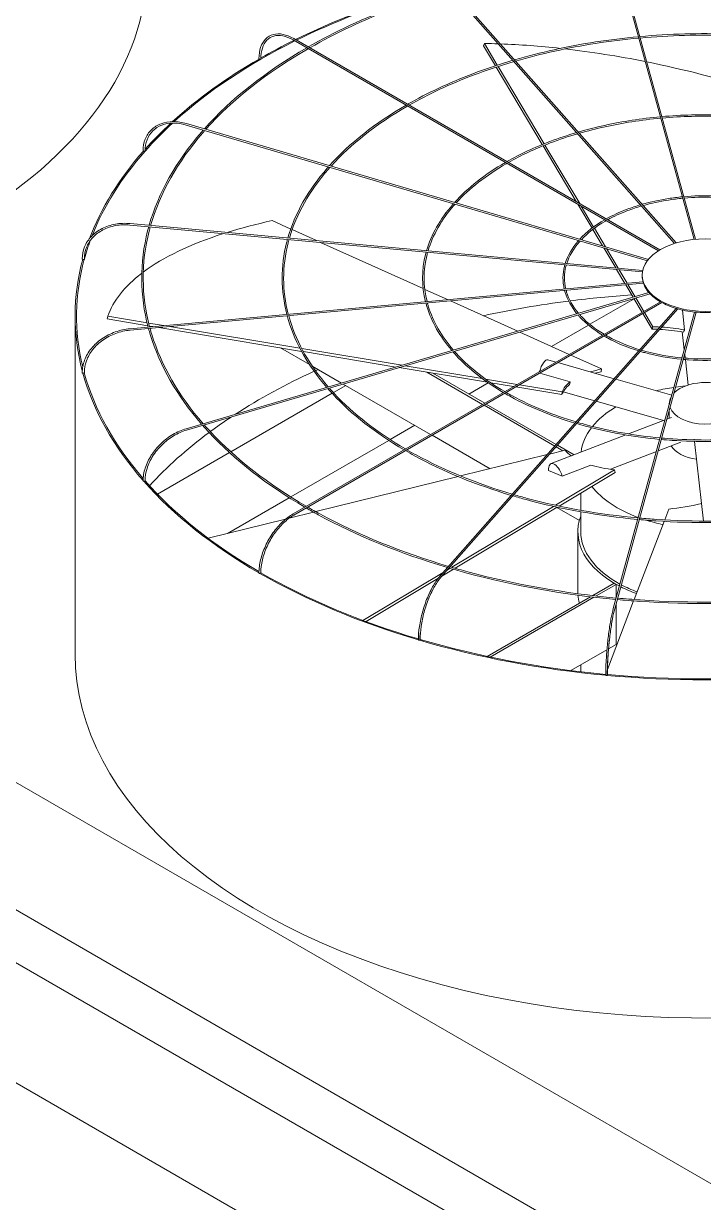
# Model space of a CAD drawing. Header units: millimetres. Extents: x -312439 to 477422, y -331570 to 212570.
# Drawn here: x 397175.6 to 397458.5, y 105008.1 to 105498.6 of the extents above; entities that cross this region are included whole.
import ezdxf

# ---------------------------------------------------------------- set-up
doc = ezdxf.new("R2010")
doc.units = ezdxf.units.MM

msp = doc.modelspace()

# ---------------------------------------------------------------- linework, layer by layer
at = {"color": 3, "linetype": 'Continuous', "lineweight": 0, "extrusion": (0, 0.816497, 0.57735)}
for p, q in [((393903.994, 106994.843), (397967.064, 104649.029)), ((398032.024, 104686.534), (396005.398, 105856.607)), ((397986.119, 104660.03), (395959.493, 105830.103)), ((397923.757, 104624.026), (395940.438, 105769.096)), ((397197.06, 105236.192), (397197.06, 105376.932))]:
    msp.add_line(p, q, dxfattribs=at)
at = {"color": 0, "linetype": 'Continuous', "lineweight": 0, "extrusion": (0, 0.816497, 0.57735)}
for p, q in [((397454.583, 105408.792), (397420.99, 105531.247)), ((397455.202, 105408.852), (397421.581, 105531.409)), ((397348.982, 105517.605), (397446.482, 105407.127)), ((397447.123, 105407.326), (397349.442, 105518.01)), ((397287.749, 105491.825), (397439.782, 105404.049)), ((397440.373, 105404.415), (397288.056, 105492.355)), ((397366.982, 105489.382), (397367.352, 105490.349)), ((397371.945, 105481.042), (397366.982, 105489.382)), ((397367.352, 105490.349), (397372.736, 105481.301)), ((397391.445, 105448.267), (397372.265, 105480.503)), ((397373.057, 105480.762), (397392.208, 105448.575)), ((397435.203, 105399.938), (397243.272, 105456.399)), ((397435.612, 105400.456), (397243.445, 105456.987)), ((397405.587, 105424.498), (397391.762, 105447.735)), ((397392.525, 105448.042), (397407.028, 105423.667)), ((397412.153, 105413.464), (397406.228, 105423.421)), ((397407.669, 105422.59), (397412.808, 105413.952)), ((397286.793, 105413.102), (397279.035, 105416.593)), ((397433.153, 105395.277), (397219.913, 105414.777)), ((397433.267, 105395.882), (397219.968, 105415.386)), ((397297.461, 105408.3), (397287.353, 105412.849)), ((397416.557, 105406.062), (397412.468, 105412.934)), ((397413.122, 105413.424), (397417.703, 105405.725)), ((397341.89, 105388.304), (397299.175, 105407.528)), ((397422.001, 105396.912), (397417.018, 105405.288)), ((397418.164, 105404.951), (397423.001, 105396.82)), ((397425.838, 105390.464), (397422.388, 105396.261)), ((397423.388, 105396.17), (397426.735, 105390.546)), ((397219.913, 105371.633), (397433.354, 105391.151)), ((397433.051, 105393.443), (397433.051, 105393.943)), ((397433.535, 105390.553), (397219.968, 105371.023)), ((397243.272, 105330.01), (397435.842, 105386.659)), ((397436.301, 105386.156), (397243.445, 105329.423)), ((397352.078, 105383.719), (397342.541, 105388.011)), ((397429.254, 105384.722), (397426.185, 105389.88)), ((397427.082, 105389.962), (397430.059, 105384.958)), ((397287.749, 105294.585), (397440.603, 105382.835)), ((397441.223, 105382.485), (397288.056, 105294.054)), ((397381.236, 105370.596), (397353.213, 105383.208)), ((397411.2, 105373.465), (397429.623, 105384.102)), ((397432.992, 105378.44), (397429.578, 105384.178)), ((397430.382, 105384.415), (397433.696, 105378.847)), ((397210.465, 105375.674), (397210.629, 105376.82)), ((397210.629, 105376.82), (397227.016, 105374.091)), ((397447.159, 105380.05), (397348.982, 105268.805)), ((397447.81, 105379.862), (397349.442, 105268.399)), ((397420.99, 105255.163), (397454.844, 105378.568)), ((397455.464, 105378.512), (397421.581, 105255.001)), ((397437.136, 105371.475), (397433.305, 105377.914)), ((397434.009, 105378.32), (397437.506, 105372.442)), ((397450.659, 105371.167), (397449.746, 105379.376)), ((397227.32, 105372.868), (397210.465, 105375.674)), ((397227.673, 105373.982), (397234.028, 105372.924)), ((397229.482, 105372.508), (397227.98, 105372.758)), ((397291.298, 105362.217), (397231.866, 105372.111)), ((397236.412, 105372.527), (397290.616, 105363.503)), ((397395.281, 105364.274), (397410.634, 105373.139)), ((397437.136, 105371.475), (397437.506, 105372.442)), ((397402.684, 105360.942), (397382.094, 105370.21)), ((397449.716, 105370.296), (397450.54, 105362.879)), ((397294.561, 105356.754), (397282.588, 105363.667)), ((397291.372, 105363.377), (397333.088, 105356.432)), ((397330.542, 105355.683), (397292.066, 105362.089)), ((397393.806, 105358.704), (397397.152, 105357.748)), ((397397.971, 105357.514), (397421.371, 105350.829)), ((397416.157, 105354.879), (397403.373, 105360.633)), ((397450.723, 105361.232), (397450.928, 105359.391)), ((397450.997, 105358.771), (397452.172, 105348.205)), ((397307.935, 105349.033), (397295.753, 105356.066)), ((397368.622, 105349.343), (397331.928, 105355.452)), ((397334.473, 105356.201), (397366.503, 105350.869)), ((397343.443, 105353.535), (397366.649, 105340.137)), ((397367.515, 105340.637), (397345.878, 105353.13)), ((397390.402, 105353.144), (397403.025, 105349.538)), ((397415.992, 105353.734), (397416.157, 105354.879)), ((397304.526, 105345.061), (397309.67, 105348.031)), ((397344.996, 105327.636), (397308.668, 105348.61)), ((397360.928, 105344.441), (397368.984, 105349.091)), ((397367.846, 105350.645), (397381.043, 105348.448)), ((397379.467, 105347.538), (397370.045, 105349.106)), ((397399.578, 105344.189), (397380.417, 105347.379)), ((397381.994, 105348.289), (397399.742, 105345.335)), ((397422.023, 105350.643), (397445.355, 105343.977)), ((397261.852, 105320.423), (397303.982, 105344.747)), ((397399.578, 105344.189), (397399.742, 105345.335)), ((397400.143, 105345.396), (397413.267, 105341.647)), ((397367.261, 105339.784), (397396.649, 105322.817)), ((397397.234, 105323.479), (397368.128, 105340.284)), ((397413.92, 105341.46), (397441.874, 105333.474)), ((397444.31, 105340.596), (397444.31, 105340.167)), ((397444.31, 105337.852), (397444.31, 105334.411)), ((397427.316, 105327.874), (397442.544, 105333.732)), ((397443.254, 105334.005), (397445.199, 105334.753)), ((397328.153, 105325.518), (397338.408, 105331.439)), ((397369.71, 105313.367), (397345.608, 105327.282)), ((397395.092, 105315.479), (397426.189, 105327.44)), ((397286.797, 105301.641), (397327.558, 105325.174)), ((397397.19, 105322.504), (397400.066, 105320.844)), ((397404.694, 105319.172), (397397.775, 105323.167)), ((397439.622, 105320.763), (397449.168, 105324.435)), ((397454.711, 105325.371), (397454.684, 105325.614)), ((397457.659, 105298.857), (397454.779, 105324.757)), ((397231.342, 105302.808), (397261.295, 105320.102)), ((397393.476, 105319.221), (397357.459, 105310.349)), ((397400.999, 105321.074), (397394.52, 105319.478)), ((397402.701, 105319.323), (397403.654, 105318.772)), ((397419.795, 105313.136), (397438.912, 105320.49)), ((397394.022, 105312.586), (397399.718, 105310.317)), ((397396.93, 105298.179), (397421.521, 105312.899)), ((397399.718, 105310.317), (397411.651, 105314.907)), ((397421.727, 105311.767), (397421.521, 105312.899)), ((397356.455, 105310.102), (397297.186, 105295.503)), ((397421.727, 105311.767), (397398.47, 105297.846)), ((397407.485, 105296.086), (397407.485, 105303.243)), ((397260.524, 105286.472), (397286.198, 105301.295)), ((397457.659, 105298.857), (397458.467, 105291.591)), ((397296.313, 105295.288), (397286.12, 105292.777)), ((397353.787, 105272.355), (397396.164, 105297.72)), ((397397.699, 105297.385), (397355.201, 105271.946)), ((397406.9, 105291.895), (397397.548, 105297.295)), ((397407.485, 105287.154), (397407.485, 105295.464)), ((397444.128, 105296.593), (397442.389, 105292.055)), ((397284.673, 105292.421), (397252.413, 105284.474)), ((397442.159, 105291.454), (397429.704, 105258.946)), ((397406.26, 105262.151), (397406.26, 105287.154)), ((397316.843, 105250.241), (397350.244, 105270.234)), ((397354.481, 105271.516), (397349.629, 105268.611)), ((397351.976, 105271.271), (397353.071, 105271.926)), ((397348.055, 105267.669), (397318.136, 105249.76)), ((397421.361, 105265.758), (397412.419, 105260.595)), ((397413.861, 105260.428), (397422.227, 105265.258)), ((397422.227, 105265.258), (397421.361, 105265.758)), ((397422.227, 105265.258), (397422.227, 105259.669)), ((397411.533, 105260.084), (397368.547, 105235.266)), ((397369.814, 105234.998), (397412.971, 105259.914)), ((397429.475, 105258.349), (397418.553, 105229.842)), ((397422.227, 105257.354), (397422.227, 105240.255)), ((397422.227, 105240.255), (397419.023, 105238.405)), ((397418.358, 105238.021), (397403.388, 105229.378)), ((397407.485, 105230.757), (397407.485, 105231.744)), ((397417.875, 105228.072), (397417.772, 105227.804))]:
    msp.add_line(p, q, dxfattribs=at)
at = {"color": 3, "linetype": 'Continuous', "lineweight": 0}
for centre, start_param, end_param in [((396964.589, 105521.805), 2.3561945, 3.1415927), ((397459.285, 105236.192), 0, 2.3561945)]:
    msp.add_ellipse(centre, major_axis=(-262.225, 0), ratio=0.5773503, start_param=start_param, end_param=end_param, dxfattribs=at)
at = {"color": 0, "linetype": 'Continuous', "lineweight": 0}
for centre, major_axis, ratio, start_param, end_param in [((397459.285, 105376.932), (-262.225, 0), 0.5773503, 5.1849758, 5.420347), ((397459.285, 105376.932), (-261.613, 0), 0.5773503, 5.183912, 5.4201653), ((397459.285, 105376.932), (-261.613, 0), 0.5773503, 5.4234857, 5.718128), ((397459.285, 105376.932), (-262.225, 0), 0.5773503, 5.4236595, 5.4949761), ((397459.656, 105335.216), (-236.033, 90.421), 0.5343599, 5.2814302, 5.3074736), ((397459.656, 105335.216), (-236.033, 90.421), 0.5343599, 5.1688261, 5.2776752), ((397459.656, 105335.216), (-236.033, 90.421), 0.5343599, 5.0198116, 5.1604272), ((397459.285, 105376.932), (-262.225, 0), 0.5773503, 5.4989549, 5.7196003), ((397273.864, 105483.985), (0.306, 0), 0.5773503, 3.1415927, 4.450555), ((397274.081, 105483.86), (0.306, 0.004), 0.5683066, 3.9193388, 5.4901351), ((397274.081, 105483.86), (0.306, 0.004), 0.5683066, 5.4901351, 6.2831853), ((397459.656, 105335.216), (-236.033, 90.421), 0.5343599, 4.8289255, 5.0170065), ((397459.285, 105376.932), (-261.613, 0), 0.5773503, 5.7230202, 5.8115447), ((397459.285, 105376.932), (-262.225, 0), 0.5773503, 5.7247725, 5.8068149), ((397459.285, 105376.932), (-262.225, 0), 0.5773503, 5.8129334, 6.0685314), ((397459.285, 105376.932), (-261.613, 0), 0.5773503, 5.8119417, 6.0598961), ((397225.669, 105445.687), (0.306, 0), 0.5773503, 3.1415927, 4.7647143), ((397225.942, 105445.607), (0.306, 0.005), 0.5715189, 4.2314546, 5.8022509), ((397225.942, 105445.607), (0.306, 0.005), 0.5715189, 5.8022509, 6.2831853), ((397459.45, 105335.394), (-250.189, 35.961), 0.3284711, 5.5638228, 5.6785471), ((397459.45, 105335.394), (-250.189, 35.961), 0.3284711, 5.6885713, 5.965771), ((397459.285, 105376.932), (-261.613, 0), 0.5773503, 6.0736106, 6.1250005), ((397459.285, 105376.932), (-262.225, 0), 0.5773503, 6.126925, 6.4343205), ((397459.285, 105376.932), (-261.613, 0), 0.5773503, 6.1262297, 6.4235661), ((397200.331, 105400.664), (0.306, 0), 0.5773503, 3.1415927, 5.0788735), ((397200.634, 105400.637), (0.306, 0.006), 0.5752952, 4.5444916, 6.1152879), ((397200.634, 105400.637), (0.306, 0.006), 0.5752952, 6.1152879, 6.2831853), ((397459.45, 105335.394), (-250.189, 35.961), 0.3284711, 5.9728515, 6.2156373), ((397459.177, 105393.443), (-26.126, 0), 0.5773503, 0, 0.1535113), ((397459.177, 105393.443), (-26.126, 0), 0.5773503, 0.160648, 0.4676706), ((397459.177, 105393.443), (-26.126, 0), 0.5773503, 0.4748072, 0.7818298), ((397459.285, 105235.692), (-261.613, 0), 0.5773503, 4.9315023, 5.0730373), ((397459.285, 105235.692), (-261.613, 0), 0.5773503, 4.8296672, 4.9289778), ((397459.177, 105393.443), (-26.126, 0), 0.5773503, 0.7889665, 1.0959891), ((397459.177, 105393.443), (-26.126, 0), 0.5773503, 1.1031258, 1.4101484), ((397459.177, 105393.443), (-26.126, 0), 0.5773503, 1.417285, 1.7243076), ((397459.285, 105334.249), (-56.639, 21.698), 0.5343599, 5.2632147, 5.3074736), ((397459.656, 105335.216), (56.639, -21.698), 0.5343599, 2.113134, 2.1658809), ((397459.656, 105335.216), (56.639, -21.698), 0.5343599, 1.92896, 2.0989228), ((397459.285, 105334.249), (-56.639, 21.698), 0.5343599, 5.0728277, 5.2488944), ((397392.287, 105353.389), (1.518, 5.315), 0.3621096, 0, 1.5955332), ((397200.331, 105353.325), (0.306, 0), 0.5773503, 3.1415927, 5.3930328), ((397459.285, 105376.932), (-262.225, 0), 0.5773503, 0.15775, 0.4689102), ((397200.634, 105353.353), (0.306, 0.006), 0.5792658, 4.8585762, 6.2831853), ((397459.285, 105376.932), (-261.613, 0), 0.5773503, 0.1573017, 0.4645126), ((397459.285, 105235.692), (-261.613, 0), 0.5773503, 5.3840325, 5.5566031), ((397459.285, 105235.692), (-261.613, 0), 0.5773503, 5.3759613, 5.381266), ((397459.45, 105335.394), (-60.036, 8.629), 0.3284711, 5.5638228, 5.6832782), ((397459.285, 105334.249), (-60.036, 8.629), 0.3284711, 5.5638228, 5.6281345), ((397459.285, 105334.249), (-60.036, 8.629), 0.3284711, 5.9809914, 6.2156373), ((397459.45, 105335.394), (-60.036, 8.629), 0.3284711, 5.9787164, 6.2156373), ((397459.285, 105318.284), (-51.8, 0), 0.5773503, 4.9668384, 5.1151413), ((397459.285, 105318.284), (-51.8, 0), 0.5773503, 4.8725497, 4.9536635), ((397459.285, 105340.596), (-14.976, 0), 0.5773503, 3.6916997, 5.4977871), ((397459.285, 105340.596), (-14.976, 0), 0.5773503, 5.9253681, 6.3268432), ((397459.285, 105340.596), (-14.976, 0), 0.5773503, 5.4977871, 5.7722245), ((397459.285, 105318.284), (-51.8, 0), 0.5773503, 5.5125312, 5.8454489), ((397459.285, 105340.596), (-14.976, 0), 0.5773503, 0.1968015, 2.9056449), ((397459.285, 105235.692), (-261.613, 0), 0.5773503, 5.5668053, 5.6187776), ((397459.285, 105235.692), (-261.613, 0), 0.5773503, 5.6218563, 5.7966666), ((397459.285, 105318.284), (-51.8, 0), 0.5773503, 5.864801, 6.2160224), ((397459.285, 105325.689), (-14.976, 0), 0.5773503, 0.3310244, 1.3226651), ((397459.08, 105335.38), (-59.674, -10.853), 0.3443205, 0.1772511, 0.3142745), ((397397.076, 105310.32), (-1.984, 5.159), 0.4527097, 4.5393785, 7.2340672), ((397459.08, 105335.38), (-59.674, -10.853), 0.3443205, 0.5921448, 0.8290657), ((397225.669, 105308.303), (0.306, 0), 0.5773503, 3.1415927, 5.7071921), ((397459.285, 105376.932), (-262.225, 0), 0.5773503, 0.4717795, 0.7837457), ((397225.942, 105308.383), (0.306, 0.005), 0.5830421, 5.1737369, 6.2831853), ((397459.285, 105376.932), (-261.613, 0), 0.5773503, 0.4715588, 0.781436), ((397459.285, 105318.284), (-51.8, 0), 0.5773503, 0.4237953, 1.0021877), ((397458.915, 105335.188), (-56.425, -22.248), 0.5660586, 1.0925617, 1.3294826), ((397459.285, 105287.154), (-53.025, 0), 0.5773503, 6.0678252, 7.1147249), ((397459.285, 105318.284), (-51.8, 0), 0.5773503, 1.0153625, 1.0203014), ((397459.285, 105318.284), (-51.8, 0), 0.5773503, 1.0757224, 1.2236785), ((397459.285, 105287.154), (-51.8, 0), 0.5773503, 0, 0.8158921), ((397273.864, 105270.004), (0.306, 0), 0.5773503, 3.1415927, 6.0213513), ((397459.285, 105376.932), (-262.225, 0), 0.5773503, 0.7858257, 1.0981183), ((397274.081, 105270.129), (0.306, 0.004), 0.5862544, 5.4898935, 6.2831853), ((397459.285, 105376.932), (-261.613, 0), 0.5773503, 0.7858227, 1.096892), ((397459.285, 105287.154), (-53.025, 0), 0.5773503, 0.8456372, 1.0001122), ((397459.285, 105287.154), (-51.8, 0), 0.5773503, 0.8304704, 0.9913861), ((397459.285, 105262.151), (-53.025, 0), 0.5773503, 0, 0.0255506), ((397459.285, 105262.151), (-53.025, 0), 0.5773503, 0.0459168, 0.1554998), ((397340.199, 105242.179), (-0.306, 0), 0.5773503, 0, 3.1415927), ((397459.285, 105376.932), (-262.225, 0), 0.5773503, 1.0998851, 1.4125333), ((397340.338, 105242.336), (-0.306, -0.003), 0.5885883, 2.6652649, 3.1415927), ((397459.285, 105376.932), (-261.613, 0), 0.5773503, 1.1000981, 1.4118355), ((397459.285, 105262.151), (-53.025, 0), 0.5773503, 0.7969487, 0.8037884), ((397459.285, 105230.757), (-51.8, 0), 0.5773503, 0, 0.0632109), ((397418.18, 105227.55), (-0.306, 0), 0.5773503, 0, 3.1415927), ((397459.285, 105376.932), (-262.225, 0), 0.5773503, 1.4139544, 1.727034), ((397418.228, 105227.725), (-0.306, -0.001), 0.5898153, 2.9827557, 3.1415927), ((397459.285, 105376.932), (-261.613, 0), 0.5773503, 1.41439, 1.726367)]:
    msp.add_ellipse(centre, major_axis=major_axis, ratio=ratio, start_param=start_param, end_param=end_param, dxfattribs=at)
msp.add_ellipse((397459.177, 105393.943), major_axis=(-26.126, 0), ratio=0.5773503, dxfattribs=at)
for points, knots in [([(397352.708, 105513.383), (397345.035, 105511.123), (397337.577, 105508.618), (397317.345, 105500.93), (397305.168, 105495.222), (397294.091, 105488.871)], [5.96956861, 5.96956861, 5.96956861, 5.96956861, 6.07987049, 6.07987049, 6.27966483, 6.27966483, 6.27966483, 6.27966483]), ([(397353.156, 105512.876), (397345.383, 105510.594), (397337.831, 105508.06), (397317.681, 105500.399), (397305.654, 105494.771), (397294.705, 105488.517)], [5.96825255, 5.96825255, 5.96825255, 5.96825255, 6.08012371, 6.08012371, 6.27780239, 6.27780239, 6.27780239, 6.27780239]), ([(397273.558, 105483.985), (397273.558, 105485.71), (397273.794, 105487.306), (397274.728, 105490.085), (397275.426, 105491.268), (397277.225, 105493.089), (397278.323, 105493.725), (397280.791, 105494.376), (397282.158, 105494.393), (397285.023, 105493.824), (397286.522, 105493.236), (397288.029, 105492.371), (397288.042, 105492.363), (397288.056, 105492.355)], [0, 0, 0, 0, 0.3141593, 0.3141593, 0.6283185, 0.6283185, 0.9411039, 0.9411039, 1.2538555, 1.2538555, 1.5680148, 1.5680148, 1.5707963, 1.5707963, 1.5707963, 1.5707963]), ([(397486.291, 105493.201), (397480.708, 105493.704), (397475.082, 105494.052), (397456.964, 105494.663), (397444.411, 105494.314), (397432.063, 105493.201)], [5.34296141, 5.34296141, 5.34296141, 5.34296141, 5.43938168, 5.43938168, 5.65261288, 5.65261288, 5.65261288, 5.65261288]), ([(397486.127, 105492.601), (397480.52, 105493.104), (397474.87, 105493.45), (397456.862, 105494.045), (397444.444, 105493.697), (397432.227, 105492.601)], [5.34359392, 5.34359392, 5.34359392, 5.34359392, 5.44060854, 5.44060854, 5.65198037, 5.65198037, 5.65198037, 5.65198037]), ([(397287.749, 105491.825), (397286.312, 105492.655), (397284.88, 105493.216), (397282.181, 105493.751), (397280.914, 105493.726), (397278.663, 105493.112), (397277.676, 105492.525), (397276.053, 105490.831), (397275.418, 105489.723), (397274.573, 105487.075), (397274.364, 105485.538), (397274.387, 105483.864)], [4.712389, 4.712389, 4.712389, 4.712389, 5.029657, 5.029657, 5.3469251, 5.3469251, 5.6641931, 5.6641931, 5.9814611, 5.9814611, 6.2987292, 6.2987292, 6.2987292, 6.2987292]), ([(397431.443, 105493.144), (397425.458, 105492.592), (397419.522, 105491.862), (397402.006, 105489.152), (397390.667, 105486.652), (397379.89, 105483.509)], [5.65618024, 5.65618024, 5.65618024, 5.65618024, 5.75959703, 5.75959703, 5.96555925, 5.96555925, 5.96555925, 5.96555925]), ([(397431.608, 105492.545), (397425.552, 105491.988), (397419.547, 105491.249), (397402.137, 105488.547), (397390.964, 105486.087), (397380.338, 105483.001)], [5.6555551, 5.6555551, 5.6555551, 5.6555551, 5.760393, 5.760393, 5.9637948, 5.9637948, 5.9637948, 5.9637948]), ([(397379.241, 105483.319), (397373.491, 105481.624), (397367.902, 105479.746), (397352.781, 105474.001), (397343.69, 105469.746), (397335.414, 105465.013)], [5.96969757, 5.96969757, 5.96969757, 5.96969757, 6.07982614, 6.07982614, 6.27841616, 6.27841616, 6.27841616, 6.27841616]), ([(397379.689, 105482.812), (397373.838, 105481.095), (397368.155, 105479.189), (397353.116, 105473.471), (397344.177, 105469.295), (397336.029, 105464.658)], [5.96794353, 5.96794353, 5.96794353, 5.96794353, 6.08016355, 6.08016355, 6.27592849, 6.27592849, 6.27592849, 6.27592849]), ([(397440.583, 105459.828), (397436.62, 105459.461), (397432.689, 105458.976), (397421.083, 105457.182), (397413.565, 105455.529), (397406.415, 105453.453)], [5.65683386, 5.65683386, 5.65683386, 5.65683386, 5.75939254, 5.75939254, 5.96383461, 5.96383461, 5.96383461, 5.96383461]), ([(397477.152, 105459.884), (397473.478, 105460.213), (397469.778, 105460.44), (397457.768, 105460.848), (397449.418, 105460.619), (397441.203, 105459.884)], [5.34408303, 5.34408303, 5.34408303, 5.34408303, 5.43906993, 5.43906993, 5.65149126, 5.65149126, 5.65149126, 5.65149126]), ([(397476.987, 105459.284), (397473.29, 105459.612), (397469.566, 105459.839), (397457.665, 105460.23), (397449.451, 105460.002), (397441.367, 105459.284)], [5.34503474, 5.34503474, 5.34503474, 5.34503474, 5.44090812, 5.44090812, 5.65053954, 5.65053954, 5.65053954, 5.65053954]), ([(397225.363, 105445.687), (397225.363, 105447.419), (397225.662, 105449.069), (397226.838, 105452.039), (397227.714, 105453.358), (397229.955, 105455.525), (397231.319, 105456.372), (397234.39, 105457.514), (397236.097, 105457.808), (397239.685, 105457.821), (397241.567, 105457.54), (397243.445, 105456.987)], [4.712389, 4.712389, 4.712389, 4.712389, 5.0265482, 5.0265482, 5.3407075, 5.3407075, 5.6548668, 5.6548668, 5.969026, 5.969026, 6.2831853, 6.2831853, 6.2831853, 6.2831853]), ([(397243.272, 105456.399), (397241.456, 105456.934), (397239.644, 105457.2), (397236.209, 105457.177), (397234.588, 105456.888), (397231.695, 105455.787), (397230.425, 105454.978), (397228.35, 105452.919), (397227.546, 105451.671), (397226.481, 105448.847), (397226.22, 105447.273), (397226.248, 105445.612)], [0, 0, 0, 0, 0.317268, 0.317268, 0.6345361, 0.6345361, 0.9518041, 0.9518041, 1.2690722, 1.2690722, 1.5863402, 1.5863402, 1.5863402, 1.5863402]), ([(397440.747, 105459.228), (397436.714, 105458.856), (397432.715, 105458.363), (397421.214, 105456.577), (397413.862, 105454.964), (397406.863, 105452.945)], [5.65589869, 5.65589869, 5.65589869, 5.65589869, 5.76058509, 5.76058509, 5.96118261, 5.96118261, 5.96118261, 5.96118261]), ([(397250.413, 105454.299), (397250.188, 105454.044), (397249.964, 105453.788), (397239.124, 105441.319), (397231.726, 105428.164), (397227.891, 105414.662)], [0.31387846, 0.31387846, 0.31387846, 0.31387846, 0.32022171, 0.32022171, 0.6228537, 0.6228537, 0.6228537, 0.6228537]), ([(397251.062, 105454.108), (397250.789, 105453.8), (397250.518, 105453.492), (397239.687, 105441.046), (397232.333, 105427.991), (397228.511, 105414.605)], [0.31209175, 0.31209175, 0.31209175, 0.31209175, 0.31977769, 0.31977769, 0.62202139, 0.62202139, 0.62202139, 0.62202139]), ([(397405.766, 105453.263), (397401.941, 105452.135), (397398.223, 105450.886), (397388.213, 105447.083), (397382.206, 105444.278), (397376.728, 105441.16)], [5.97003164, 5.97003164, 5.97003164, 5.97003164, 6.07973571, 6.07973571, 6.27604568, 6.27604568, 6.27604568, 6.27604568]), ([(397406.213, 105452.756), (397402.289, 105451.606), (397398.477, 105450.329), (397388.549, 105446.553), (397382.693, 105443.827), (397377.343, 105440.805)], [5.96740299, 5.96740299, 5.96740299, 5.96740299, 6.08024114, 6.08024114, 6.27230164, 6.27230164, 6.27230164, 6.27230164]), ([(397302.479, 105438.982), (397302.302, 105438.783), (397302.127, 105438.583), (397294.033, 105429.27), (397288.497, 105419.459), (397285.601, 105409.385)], [0.31368489, 0.31368489, 0.31368489, 0.31368489, 0.32029533, 0.32029533, 0.62093354, 0.62093354, 0.62093354, 0.62093354]), ([(397303.128, 105438.791), (397302.904, 105438.54), (397302.682, 105438.287), (397294.596, 105428.998), (397289.105, 105419.285), (397286.222, 105409.328)], [0.31130083, 0.31130083, 0.31130083, 0.31130083, 0.31970361, 0.31970361, 0.61980435, 0.61980435, 0.61980435, 0.61980435]), ([(397449.723, 105426.511), (397447.782, 105426.329), (397445.858, 105426.091), (397440.16, 105425.212), (397436.463, 105424.407), (397432.941, 105423.397)], [5.65878241, 5.65878241, 5.65878241, 5.65878241, 5.75876753, 5.75876753, 5.95869527, 5.95869527, 5.95869527, 5.95869527]), ([(397449.887, 105425.911), (397447.877, 105425.725), (397445.883, 105425.478), (397440.291, 105424.607), (397436.76, 105423.841), (397433.39, 105422.888)], [5.65692719, 5.65692719, 5.65692719, 5.65692719, 5.76114351, 5.76114351, 5.95335964, 5.95335964, 5.95335964, 5.95335964]), ([(397468.012, 105426.567), (397466.249, 105426.721), (397464.474, 105426.829), (397458.572, 105427.033), (397454.425, 105426.924), (397450.342, 105426.567)], [5.34742678, 5.34742678, 5.34742678, 5.34742678, 5.43812478, 5.43812478, 5.64814751, 5.64814751, 5.64814751, 5.64814751]), ([(397467.847, 105425.966), (397466.061, 105426.121), (397464.262, 105426.227), (397458.47, 105426.415), (397454.458, 105426.308), (397450.507, 105425.966)], [5.34934775, 5.34934775, 5.34934775, 5.34934775, 5.44178794, 5.44178794, 5.64622654, 5.64622654, 5.64622654, 5.64622654]), ([(397354.536, 105423.668), (397354.411, 105423.527), (397354.288, 105423.386), (397348.939, 105417.23), (397345.265, 105410.758), (397343.31, 105404.108)], [0.31344956, 0.31344956, 0.31344956, 0.31344956, 0.32044212, 0.32044212, 0.61727915, 0.61727915, 0.61727915, 0.61727915]), ([(397355.186, 105423.477), (397355.013, 105423.284), (397354.842, 105423.09), (397349.503, 105416.958), (397345.873, 105410.584), (397343.932, 105404.051)], [0.30986952, 0.30986952, 0.30986952, 0.30986952, 0.31955549, 0.31955549, 0.6155298, 0.6155298, 0.6155298, 0.6155298]), ([(397432.291, 105423.207), (397430.392, 105422.646), (397428.546, 105422.025), (397423.645, 105420.165), (397420.722, 105418.81), (397418.043, 105417.307)], [5.97102709, 5.97102709, 5.97102709, 5.97102709, 6.0794509, 6.0794509, 6.26898955, 6.26898955, 6.26898955, 6.26898955]), ([(397432.738, 105422.701), (397430.74, 105422.117), (397428.8, 105421.468), (397423.981, 105419.635), (397421.21, 105418.359), (397418.661, 105416.95)], [5.96578422, 5.96578422, 5.96578422, 5.96578422, 6.08045705, 6.08045705, 6.26142742, 6.26142742, 6.26142742, 6.26142742]), ([(397200.025, 105400.664), (397200.025, 105402.401), (397200.358, 105404.108), (397201.657, 105407.294), (397202.623, 105408.772), (397205.087, 105411.351), (397206.586, 105412.452), (397209.966, 105414.173), (397211.847, 105414.793), (397215.808, 105415.495), (397217.889, 105415.577), (397219.968, 105415.386)], [4.712389, 4.712389, 4.712389, 4.712389, 5.0265482, 5.0265482, 5.3407075, 5.3407075, 5.6548668, 5.6548668, 5.969026, 5.969026, 6.2831853, 6.2831853, 6.2831853, 6.2831853]), ([(397219.913, 105414.777), (397217.897, 105414.961), (397215.883, 105414.878), (397212.059, 105414.19), (397210.25, 105413.584), (397207.019, 105411.914), (397205.597, 105410.849), (397203.278, 105408.37), (397202.381, 105406.956), (397201.197, 105403.918), (397200.909, 105402.294), (397200.94, 105400.642)], [6.2831853, 6.2831853, 6.2831853, 6.2831853, 6.6004533, 6.6004533, 6.9177214, 6.9177214, 7.2349894, 7.2349894, 7.5522575, 7.5522575, 7.8695255, 7.8695255, 7.8695255, 7.8695255]), ([(397227.723, 105414.062), (397227.563, 105413.485), (397227.41, 105412.907), (397223.912, 105399.087), (397223.978, 105385.553), (397227.461, 105372.324)], [0.6273321, 0.6273321, 0.6273321, 0.6273321, 0.64026634, 0.64026634, 0.9362265, 0.9362265, 0.9362265, 0.9362265]), ([(397228.342, 105414.006), (397228.18, 105413.421), (397228.024, 105412.835), (397224.521, 105399.05), (397224.59, 105385.568), (397228.08, 105372.38)], [0.62653255, 0.62653255, 0.62653255, 0.62653255, 0.63973087, 0.63973087, 0.93697289, 0.93697289, 0.93697289, 0.93697289]), ([(397285.432, 105408.785), (397285.307, 105408.334), (397285.187, 105407.882), (397282.575, 105397.557), (397282.607, 105387.467), (397285.166, 105377.6)], [0.62689443, 0.62689443, 0.62689443, 0.62689443, 0.64035432, 0.64035432, 0.93404611, 0.93404611, 0.93404611, 0.93404611]), ([(397286.052, 105408.729), (397285.924, 105408.27), (397285.802, 105407.81), (397283.185, 105397.52), (397283.219, 105387.482), (397285.784, 105377.657)], [0.62582334, 0.62582334, 0.62582334, 0.62582334, 0.63964072, 0.63964072, 0.93502054, 0.93502054, 0.93502054, 0.93502054]), ([(397406.594, 105408.354), (397406.521, 105408.272), (397406.448, 105408.189), (397403.845, 105405.189), (397402.034, 105402.056), (397401.023, 105398.83)], [0.31275087, 0.31275087, 0.31275087, 0.31275087, 0.32087906, 0.32087906, 0.60646372, 0.60646372, 0.60646372, 0.60646372]), ([(397407.244, 105408.163), (397407.123, 105408.028), (397407.003, 105407.893), (397404.41, 105404.919), (397402.643, 105401.883), (397401.648, 105398.773)], [0.30556743, 0.30556743, 0.30556743, 0.30556743, 0.31911145, 0.31911145, 0.60263629, 0.60263629, 0.60263629, 0.60263629]), ([(397343.139, 105403.508), (397343.049, 105403.187), (397342.964, 105402.864), (397341.238, 105396.035), (397341.236, 105389.385), (397342.875, 105382.877)], [0.62618978, 0.62618978, 0.62618978, 0.62618978, 0.64052907, 0.64052907, 0.92987427, 0.92987427, 0.92987427, 0.92987427]), ([(397343.759, 105403.452), (397343.666, 105403.122), (397343.578, 105402.793), (397341.848, 105395.998), (397341.848, 105389.399), (397343.493, 105382.934)], [0.62457061, 0.62457061, 0.62457061, 0.62457061, 0.6394598, 0.6394598, 0.93127617, 0.93127617, 0.93127617, 0.93127617]), ([(397400.845, 105398.231), (397400.791, 105398.04), (397400.74, 105397.847), (397399.9, 105394.513), (397399.866, 105391.303), (397400.591, 105388.155)], [0.62410482, 0.62410482, 0.62410482, 0.62410482, 0.64104385, 0.64104385, 0.91753144, 0.91753144, 0.91753144, 0.91753144]), ([(397401.466, 105398.175), (397401.408, 105397.975), (397401.354, 105397.776), (397400.511, 105394.475), (397400.478, 105391.316), (397401.207, 105388.211)], [0.62079185, 0.62079185, 0.62079185, 0.62079185, 0.63891194, 0.63891194, 0.91997787, 0.91997787, 0.91997787, 0.91997787]), ([(397400.739, 105387.554), (397400.808, 105387.289), (397400.882, 105387.026), (397401.897, 105383.674), (397403.565, 105380.666), (397405.898, 105377.851)], [0.93516687, 0.93516687, 0.93516687, 0.93516687, 0.95843835, 0.95843835, 1.2316048, 1.2316048, 1.2316048, 1.2316048]), ([(397401.357, 105387.61), (397401.426, 105387.352), (397401.5, 105387.094), (397402.516, 105383.798), (397404.188, 105380.828), (397406.539, 105378.039)], [0.93813971, 0.93813971, 0.93813971, 0.93813971, 0.96156851, 0.96156851, 1.23828559, 1.23828559, 1.23828559, 1.23828559]), ([(397343.032, 105382.277), (397343.154, 105381.818), (397343.285, 105381.36), (397345.363, 105374.529), (397348.882, 105368.323), (397353.832, 105362.534)], [0.93878416, 0.93878416, 0.93878416, 0.93878416, 0.9592157, 0.9592157, 1.24402203, 1.24402203, 1.24402203, 1.24402203]), ([(397343.651, 105382.333), (397343.773, 105381.88), (397343.904, 105381.428), (397345.983, 105374.654), (397349.506, 105368.486), (397354.477, 105362.724)], [0.94031776, 0.94031776, 0.94031776, 0.94031776, 0.96078603, 0.96078603, 1.24747633, 1.24747633, 1.24747633, 1.24747633]), ([(397285.325, 105377), (397285.501, 105376.346), (397285.689, 105375.694), (397288.829, 105365.384), (397294.2, 105355.981), (397301.772, 105347.219)], [0.94000678, 0.94000678, 0.94000678, 0.94000678, 0.95947637, 0.95947637, 1.24820492, 1.24820492, 1.24820492, 1.24820492]), ([(397285.944, 105377.056), (397286.12, 105376.409), (397286.307, 105375.762), (397289.449, 105365.509), (397294.825, 105356.144), (397302.418, 105347.409)], [0.94103976, 0.94103976, 0.94103976, 0.94103976, 0.9605244, 0.9605244, 1.25053309, 1.25053309, 1.25053309, 1.25053309]), ([(397406.331, 105377.34), (397406.577, 105377.055), (397406.83, 105376.772), (397409.636, 105373.74), (397412.831, 105371.196), (397416.556, 105368.951)], [1.24820371, 1.24820371, 1.24820371, 1.24820371, 1.27608724, 1.27608724, 1.54927756, 1.54927756, 1.54927756, 1.54927756]), ([(397406.977, 105377.53), (397407.23, 105377.243), (397407.49, 105376.957), (397410.288, 105373.99), (397413.462, 105371.501), (397417.163, 105369.302)], [1.2552022, 1.2552022, 1.2552022, 1.2552022, 1.28394226, 1.28394226, 1.55644282, 1.55644282, 1.55644282, 1.55644282]), ([(397200.025, 105353.325), (397200.025, 105355.061), (397200.358, 105356.825), (397201.652, 105360.236), (397202.613, 105361.881), (397205.065, 105364.896), (397206.557, 105366.265), (397209.924, 105368.596), (397211.8, 105369.557), (397215.755, 105370.981), (397217.833, 105371.443), (397219.913, 105371.633)], [4.712389, 4.712389, 4.712389, 4.712389, 5.0265482, 5.0265482, 5.3407075, 5.3407075, 5.6548668, 5.6548668, 5.969026, 5.969026, 6.2831853, 6.2831853, 6.2831853, 6.2831853]), ([(397227.621, 105371.723), (397227.85, 105370.879), (397228.093, 105370.036), (397232.296, 105356.247), (397239.523, 105343.643), (397249.721, 105331.907)], [0.94070481, 0.94070481, 0.94070481, 0.94070481, 0.95960699, 0.95960699, 1.25038008, 1.25038008, 1.25038008, 1.25038008]), ([(397228.241, 105371.78), (397228.469, 105370.941), (397228.712, 105370.104), (397232.916, 105356.373), (397240.148, 105343.807), (397250.367, 105332.097)], [0.94148414, 0.94148414, 0.94148414, 0.94148414, 0.96039344, 0.96039344, 1.25213605, 1.25213605, 1.25213605, 1.25213605]), ([(397219.968, 105371.023), (397217.953, 105370.839), (397215.937, 105370.388), (397212.106, 105368.998), (397210.292, 105368.059), (397207.048, 105365.788), (397205.619, 105364.457), (397203.288, 105361.539), (397202.386, 105359.953), (397201.197, 105356.685), (397200.909, 105355.004), (397200.94, 105353.358)], [0, 0, 0, 0, 0.317268, 0.317268, 0.6345361, 0.6345361, 0.9518041, 0.9518041, 1.2690722, 1.2690722, 1.5863402, 1.5863402, 1.5863402, 1.5863402]), ([(397417.16, 105368.592), (397417.609, 105368.33), (397418.065, 105368.071), (397422.429, 105365.677), (397426.834, 105363.849), (397431.581, 105362.399)], [1.5639266, 1.5639266, 1.5639266, 1.5639266, 1.59638594, 1.59638594, 1.86940636, 1.86940636, 1.86940636, 1.86940636]), ([(397417.771, 105368.946), (397418.217, 105368.688), (397418.67, 105368.435), (397422.986, 105366.102), (397427.338, 105364.318), (397432.027, 105362.903)], [1.5712561, 1.5712561, 1.5712561, 1.5712561, 1.60358263, 1.60358263, 1.87454698, 1.87454698, 1.87454698, 1.87454698]), ([(397450.159, 105370.222), (397450.264, 105370.496), (397450.404, 105370.774), (397450.604, 105371.086), (397450.631, 105371.127), (397450.659, 105371.167)], [0, 0, 0, 0, 1.7008868, 1.7008868, 1.9577529, 1.9577529, 1.9577529, 1.9577529]), ([(397354.272, 105362.025), (397354.725, 105361.506), (397355.19, 105360.991), (397360.9, 105354.849), (397367.511, 105349.655), (397375.238, 105345.096)], [1.2523872, 1.2523872, 1.2523872, 1.2523872, 1.27803342, 1.27803342, 1.55997281, 1.55997281, 1.55997281, 1.55997281]), ([(397354.92, 105362.216), (397355.379, 105361.694), (397355.85, 105361.176), (397361.553, 105355.1), (397368.143, 105349.961), (397375.848, 105345.448)], [1.2559207, 1.2559207, 1.2559207, 1.2559207, 1.28197401, 1.28197401, 1.56361702, 1.56361702, 1.56361702, 1.56361702]), ([(397432.227, 105362.204), (397432.849, 105362.02), (397433.476, 105361.842), (397438.975, 105360.352), (397444.152, 105359.42), (397449.451, 105358.908)], [1.88173801, 1.88173801, 1.88173801, 1.88173801, 1.91726722, 1.91726722, 2.19052772, 2.19052772, 2.19052772, 2.19052772]), ([(397432.674, 105362.711), (397433.296, 105362.529), (397433.924, 105362.353), (397439.336, 105360.907), (397444.417, 105360.004), (397449.615, 105359.508)], [1.88697171, 1.88697171, 1.88697171, 1.88697171, 1.922693, 1.922693, 2.19235404, 2.19235404, 2.19235404, 2.19235404]), ([(397450.07, 105358.85), (397450.786, 105358.786), (397451.504, 105358.729), (397457.557, 105358.314), (397462.977, 105358.371), (397468.284, 105358.85)], [2.20116261, 2.20116261, 2.20116261, 2.20116261, 2.23802396, 2.23802396, 2.51122637, 2.51122637, 2.51122637, 2.51122637]), ([(397450.235, 105359.45), (397450.986, 105359.383), (397451.739, 105359.325), (397457.684, 105358.931), (397462.956, 105358.99), (397468.119, 105359.45)], [2.2030547, 2.2030547, 2.2030547, 2.2030547, 2.24193573, 2.24193573, 2.50933428, 2.50933428, 2.50933428, 2.50933428]), ([(397302.862, 105346.902), (397303.528, 105346.146), (397304.21, 105345.395), (397312.817, 105336.211), (397322.825, 105328.42), (397334.534, 105321.596)], [1.25615972, 1.25615972, 1.25615972, 1.25615972, 1.28131662, 1.28131662, 1.56600951, 1.56600951, 1.56600951, 1.56600951]), ([(397403.025, 105349.538), (397403.013, 105349.485), (397403.002, 105349.431), (397402.92, 105349.025), (397402.86, 105348.681), (397402.813, 105348.356)], [52.4705624, 52.4705624, 52.4705624, 52.4705624, 52.7274285, 52.7274285, 54.4283153, 54.4283153, 54.4283153, 54.4283153]), ([(397302.214, 105346.711), (397302.874, 105345.958), (397303.55, 105345.21), (397312.164, 105335.959), (397322.192, 105328.114), (397333.923, 105321.243)], [1.25379638, 1.25379638, 1.25379638, 1.25379638, 1.27868669, 1.27868669, 1.5635663, 1.5635663, 1.5635663, 1.5635663]), ([(397375.846, 105344.74), (397376.698, 105344.245), (397377.563, 105343.757), (397386.377, 105338.94), (397395.364, 105335.248), (397405.055, 105332.341)], [1.56734097, 1.56734097, 1.56734097, 1.56734097, 1.5981909, 1.5981909, 1.87714164, 1.87714164, 1.87714164, 1.87714164]), ([(397376.458, 105345.093), (397377.306, 105344.604), (397378.167, 105344.122), (397386.934, 105339.365), (397395.869, 105335.717), (397405.501, 105332.847)], [1.57102631, 1.57102631, 1.57102631, 1.57102631, 1.60180119, 1.60180119, 1.87974458, 1.87974458, 1.87974458, 1.87974458]), ([(397405.702, 105332.149), (397406.932, 105331.785), (397408.173, 105331.435), (397419.217, 105328.452), (397429.643, 105326.593), (397440.311, 105325.591)], [1.88333864, 1.88333864, 1.88333864, 1.88333864, 1.91863403, 1.91863403, 2.19480098, 2.19480098, 2.19480098, 2.19480098]), ([(397406.149, 105332.656), (397407.38, 105332.294), (397408.621, 105331.946), (397419.579, 105329.007), (397429.908, 105327.178), (397440.475, 105326.19)], [1.88596498, 1.88596498, 1.88596498, 1.88596498, 1.92135596, 1.92135596, 2.19572889, 2.19572889, 2.19572889, 2.19572889]), ([(397225.363, 105308.303), (397225.363, 105310.035), (397225.662, 105311.85), (397226.825, 105315.47), (397227.688, 105317.276), (397229.892, 105320.705), (397231.233, 105322.328), (397234.264, 105325.238), (397235.954, 105326.524), (397239.519, 105328.634), (397241.394, 105329.458), (397243.272, 105330.01)], [4.712389, 4.712389, 4.712389, 4.712389, 5.0265482, 5.0265482, 5.3407075, 5.3407075, 5.6548668, 5.6548668, 5.969026, 5.969026, 6.2831853, 6.2831853, 6.2831853, 6.2831853]), ([(397243.445, 105329.423), (397241.629, 105328.889), (397239.81, 105328.087), (397236.352, 105326.029), (397234.712, 105324.773), (397231.779, 105321.931), (397230.486, 105320.347), (397228.375, 105317.011), (397227.558, 105315.26), (397226.48, 105311.77), (397226.22, 105310.032), (397226.248, 105308.388)], [6.2831853, 6.2831853, 6.2831853, 6.2831853, 6.6004533, 6.6004533, 6.9177214, 6.9177214, 7.2349894, 7.2349894, 7.5522575, 7.5522575, 7.8695255, 7.8695255, 7.8695255, 7.8695255]), ([(397250.164, 105331.399), (397251.028, 105330.415), (397251.913, 105329.437), (397263.431, 105317.078), (397276.88, 105306.581), (397292.619, 105297.396)], [1.25457919, 1.25457919, 1.25457919, 1.25457919, 1.27901417, 1.27901417, 1.56542833, 1.56542833, 1.56542833, 1.56542833]), ([(397250.812, 105331.59), (397251.682, 105330.604), (397252.573, 105329.623), (397264.084, 105317.33), (397277.513, 105306.887), (397293.23, 105297.749)], [1.25635494, 1.25635494, 1.25635494, 1.25635494, 1.28098769, 1.28098769, 1.56726607, 1.56726607, 1.56726607, 1.56726607]), ([(397440.93, 105325.533), (397442.433, 105325.397), (397443.94, 105325.277), (397456.071, 105324.453), (397466.861, 105324.574), (397477.424, 105325.533)], [2.20014358, 2.20014358, 2.20014358, 2.20014358, 2.23901367, 2.23901367, 2.5122454, 2.5122454, 2.5122454, 2.5122454]), ([(397441.095, 105326.133), (397442.632, 105325.995), (397444.175, 105325.874), (397456.198, 105325.07), (397466.839, 105325.193), (397477.259, 105326.133)], [2.20108803, 2.20108803, 2.20108803, 2.20108803, 2.24097619, 2.24097619, 2.51130095, 2.51130095, 2.51130095, 2.51130095]), ([(397334.533, 105320.888), (397335.787, 105320.16), (397337.06, 105319.444), (397350.325, 105312.202), (397363.894, 105306.646), (397378.53, 105302.285)], [1.56848817, 1.56848817, 1.56848817, 1.56848817, 1.5987935, 1.5987935, 1.87973748, 1.87973748, 1.87973748, 1.87973748]), ([(397335.145, 105321.241), (397336.395, 105320.519), (397337.664, 105319.809), (397350.882, 105312.628), (397364.399, 105307.117), (397378.976, 105302.791)], [1.57094967, 1.57094967, 1.57094967, 1.57094967, 1.60120298, 1.60120298, 1.88148008, 1.88148008, 1.88148008, 1.88148008]), ([(397379.177, 105302.093), (397381.016, 105301.551), (397382.87, 105301.027), (397399.46, 105296.552), (397415.135, 105293.767), (397431.171, 105292.274)], [1.8838758, 1.8838758, 1.8838758, 1.8838758, 1.91908947, 1.91908947, 2.1962344, 2.1962344, 2.1962344, 2.1962344]), ([(397379.625, 105302.6), (397381.463, 105302.06), (397383.318, 105301.539), (397399.822, 105297.108), (397415.4, 105294.352), (397431.336, 105292.873)], [1.88562881, 1.88562881, 1.88562881, 1.88562881, 1.92090607, 1.92090607, 2.19685631, 2.19685631, 2.19685631, 2.19685631]), ([(397273.558, 105270.004), (397273.558, 105271.729), (397273.794, 105273.585), (397274.713, 105277.38), (397275.395, 105279.319), (397277.139, 105283.098), (397278.201, 105284.936), (397280.601, 105288.336), (397281.94, 105289.897), (397284.767, 105292.59), (397286.255, 105293.722), (397287.749, 105294.585)], [0, 0, 0, 0, 0.3141593, 0.3141593, 0.6283185, 0.6283185, 0.9424778, 0.9424778, 1.2566371, 1.2566371, 1.5707963, 1.5707963, 1.5707963, 1.5707963]), ([(397288.056, 105294.054), (397286.618, 105293.224), (397285.175, 105292.125), (397282.428, 105289.498), (397281.125, 105287.97), (397278.792, 105284.641), (397277.763, 105282.839), (397276.082, 105279.144), (397275.431, 105277.252), (397274.572, 105273.569), (397274.364, 105271.78), (397274.387, 105270.133)], [4.712389, 4.712389, 4.712389, 4.712389, 5.029657, 5.029657, 5.3469251, 5.3469251, 5.6641931, 5.6641931, 5.9814611, 5.9814611, 6.2987292, 6.2987292, 6.2987292, 6.2987292]), ([(397293.229, 105297.041), (397294.882, 105296.084), (397296.56, 105295.14), (397314.275, 105285.476), (397332.429, 105278.055), (397352.013, 105272.238)], [1.56912341, 1.56912341, 1.56912341, 1.56912341, 1.59909496, 1.59909496, 1.88107719, 1.88107719, 1.88107719, 1.88107719]), ([(397293.841, 105297.395), (397295.491, 105296.443), (397297.165, 105295.505), (397314.832, 105285.901), (397332.935, 105278.525), (397352.46, 105272.745)], [1.57097144, 1.57097144, 1.57097144, 1.57097144, 1.60090305, 1.60090305, 1.88238695, 1.88238695, 1.88238695, 1.88238695]), ([(397431.79, 105292.217), (397434.08, 105292.008), (397436.376, 105291.826), (397454.584, 105290.592), (397470.744, 105290.776), (397486.564, 105292.217)], [2.19980176, 2.19980176, 2.19980176, 2.19980176, 2.23934285, 2.23934285, 2.51258722, 2.51258722, 2.51258722, 2.51258722]), ([(397431.955, 105292.817), (397434.279, 105292.606), (397436.611, 105292.422), (397454.711, 105291.209), (397470.722, 105291.395), (397486.399, 105292.817)], [2.20043103, 2.20043103, 2.20043103, 2.20043103, 2.24065263, 2.24065263, 2.51195795, 2.51195795, 2.51195795, 2.51195795]), ([(397339.893, 105242.179), (397339.893, 105243.894), (397340.043, 105245.775), (397340.631, 105249.691), (397341.067, 105251.726), (397342.183, 105255.753), (397342.862, 105257.744), (397344.399, 105261.494), (397345.256, 105263.251), (397347.068, 105266.362), (397348.022, 105267.716), (397348.982, 105268.805)], [4.712389, 4.712389, 4.712389, 4.712389, 5.0265482, 5.0265482, 5.3407075, 5.3407075, 5.6548668, 5.6548668, 5.969026, 5.969026, 6.2831853, 6.2831853, 6.2831853, 6.2831853]), ([(397349.442, 105268.399), (397348.528, 105267.364), (397347.607, 105266.059), (397345.846, 105263.033), (397345.006, 105261.309), (397343.501, 105257.623), (397342.837, 105255.662), (397341.749, 105251.702), (397341.327, 105249.703), (397340.769, 105245.871), (397340.632, 105244.038), (397340.644, 105242.368), (397340.644, 105242.353), (397340.644, 105242.339)], [0, 0, 0, 0, 0.3146448, 0.3146448, 0.6317673, 0.6317673, 0.9490354, 0.9490354, 1.2663034, 1.2663034, 1.5835715, 1.5835715, 1.5863402, 1.5863402, 1.5863402, 1.5863402]), ([(397352.661, 105272.047), (397355.104, 105271.327), (397357.57, 105270.631), (397379.703, 105264.664), (397400.628, 105260.953), (397422.034, 105258.968)], [1.88418355, 1.88418355, 1.88418355, 1.88418355, 1.91931715, 1.91931715, 2.19696607, 2.19696607, 2.19696607, 2.19696607]), ([(397353.108, 105272.554), (397355.552, 105271.836), (397358.018, 105271.142), (397380.065, 105265.219), (397400.893, 105261.537), (397422.199, 105259.568)], [1.88549918, 1.88549918, 1.88549918, 1.88549918, 1.92068034, 1.92068034, 2.19743376, 2.19743376, 2.19743376, 2.19743376]), ([(397422.654, 105258.911), (397425.729, 105258.631), (397428.813, 105258.386), (397453.095, 105256.743), (397474.625, 105256.99), (397495.7, 105258.911)], [2.19964371, 2.19964371, 2.19964371, 2.19964371, 2.23950729, 2.23950729, 2.51274527, 2.51274527, 2.51274527, 2.51274527]), ([(397422.818, 105259.511), (397425.928, 105259.228), (397429.047, 105258.982), (397453.222, 105257.36), (397474.604, 105257.609), (397495.536, 105259.511)], [2.20011555, 2.20011555, 2.20011555, 2.20011555, 2.24049017, 2.24049017, 2.51227343, 2.51227343, 2.51227343, 2.51227343]), ([(397417.874, 105227.55), (397417.874, 105229.254), (397417.925, 105231.144), (397418.127, 105235.114), (397418.277, 105237.194), (397418.66, 105241.343), (397418.893, 105243.411), (397419.42, 105247.333), (397419.715, 105249.188), (397420.335, 105252.504), (397420.662, 105253.966), (397420.99, 105255.163)], [4.712389, 4.712389, 4.712389, 4.712389, 5.0265482, 5.0265482, 5.3407075, 5.3407075, 5.6548668, 5.6548668, 5.969026, 5.969026, 6.2831853, 6.2831853, 6.2831853, 6.2831853]), ([(397421.581, 105255.001), (397421.263, 105253.84), (397420.943, 105252.41), (397420.332, 105249.144), (397420.041, 105247.307), (397419.521, 105243.418), (397419.291, 105241.367), (397418.916, 105237.258), (397418.77, 105235.199), (397418.577, 105231.282), (397418.53, 105229.423), (397418.534, 105227.747), (397418.534, 105227.736), (397418.534, 105227.726)], [0, 0, 0, 0, 0.3152669, 0.3152669, 0.6325349, 0.6325349, 0.949803, 0.949803, 1.267071, 1.267071, 1.584339, 1.584339, 1.5863402, 1.5863402, 1.5863402, 1.5863402]), ([(397418.486, 105227.55), (397418.486, 105229.241), (397418.538, 105231.122), (397418.738, 105235.074), (397418.887, 105237.146), (397419.203, 105240.561), (397419.345, 105241.908), (397419.502, 105243.223)], [4.71238898, 4.71238898, 4.71238898, 4.71238898, 5.02654825, 5.02654825, 5.34070751, 5.34070751, 5.54584713, 5.54584713, 5.54584713, 5.54584713])]:
    msp.add_open_spline(points, degree=3, knots=knots, dxfattribs=at)
for points in [[(397293.477, 105488.518), (397276.38, 105478.644), (397261.948, 105467.228), (397250.862, 105454.805)], [(397293.812, 105488.004), (397276.85, 105478.211), (397262.527, 105466.903), (397251.513, 105454.614)], [(397294.09, 105488.164), (397293.997, 105488.111), (397293.905, 105488.058), (397293.812, 105488.004)], [(397334.8, 105464.66), (397322.03, 105457.285), (397311.237, 105448.763), (397302.929, 105439.488)], [(397335.126, 105464.141), (397322.494, 105456.848), (397311.815, 105448.435), (397303.58, 105439.297)], [(397335.413, 105464.306), (397335.317, 105464.251), (397335.221, 105464.196), (397335.126, 105464.141)], [(397376.114, 105440.808), (397367.669, 105435.93), (397360.517, 105430.301), (397354.988, 105424.174)], [(397376.439, 105440.289), (397368.133, 105435.493), (397361.096, 105429.974), (397355.64, 105423.982)], [(397376.727, 105440.454), (397376.63, 105440.399), (397376.535, 105440.344), (397376.439, 105440.289)], [(397417.427, 105416.956), (397413.308, 105414.576), (397409.798, 105411.839), (397407.05, 105408.859)], [(397417.752, 105416.436), (397413.774, 105414.139), (397410.379, 105411.512), (397407.707, 105408.665)], [(397418.04, 105416.602), (397417.944, 105416.547), (397417.848, 105416.492), (397417.752, 105416.436)], [(397340.505, 105242.179), (397340.505, 105243.119), (397340.551, 105244.113), (397340.643, 105245.146)]]:
    msp.add_open_spline(points, degree=3, dxfattribs=at)

doc.saveas('drawing.dxf')
